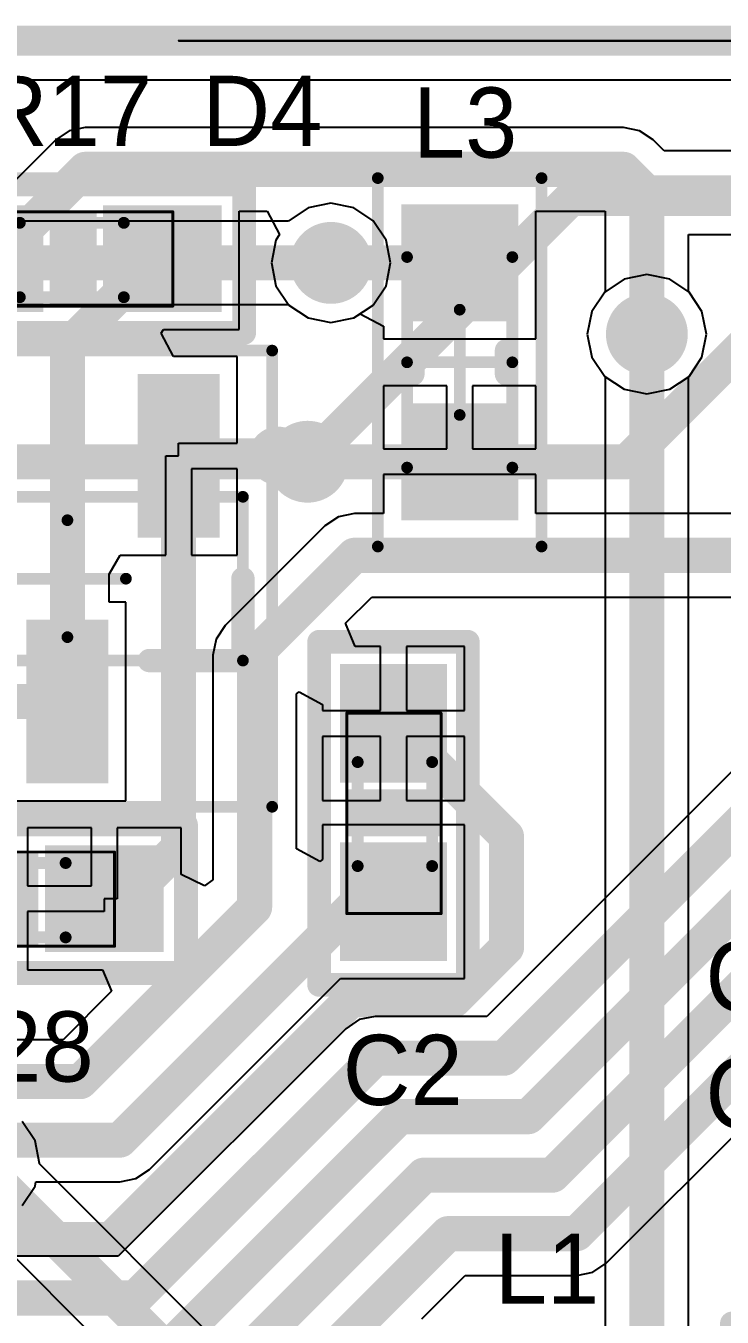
# Model space of a CAD drawing. Header units: millimetres. Extents: x 59 to 152, y 30 to 146.
# Drawn here: x 83.69 to 89.64, y 129.09 to 140.13 of the extents above; entities that cross this region are included whole.
import ezdxf

# ---------------------------------------------------------------- set-up
doc = ezdxf.new("R2010")
doc.units = ezdxf.units.MM
for name, color, linetype in [('BottomLayer', 5, 'Continuous'), ('BottomSolder', 6, 'Continuous'), ('KeepOutLayer', 6, 'Continuous'), ('Mechanical1', 6, 'Continuous'), ('Mechanical13', 56, 'Continuous'), ('Mechanical15', 56, 'Continuous'), ('Mechanical16', 56, 'Continuous'), ('Mechanical6', 56, 'Continuous'), ('MultiLayer', 9, 'Continuous'), ('TopLayer', 1, 'Continuous'), ('TopOverlay', 2, 'Continuous'), ('TopPaste', 8, 'Continuous'), ('TopSolder', 216, 'Continuous'), ('ViaHoleLayer', 16, 'Continuous')]:
    doc.layers.add(name, color=color, linetype=linetype)

# ---------------------------------------------------------------- blocks, each defined once
blk = doc.blocks.new('C0603_171')
at = {"layer": 'Mechanical1', "const_width": 0.0999998}
for points in [[(-0.90000074, 0.4499991), (-0.90000074, -0.45000164)], [(-0.90000074, 0.4499991), (0.8999982, 0.4499991)], [(0.8999982, 0.4499991), (0.8999982, -0.45000164)], [(-0.90000074, -0.45000164), (0.8999982, -0.45000164)]]:
    blk.add_lwpolyline(points, dxfattribs=at)
at = {"layer": 'Mechanical1', "const_width": 0.0499999}
for points in [[(-0.9249994199999999, 0.4499991, 1), (-0.8750020599999999, 0.4499991, 1)], [(-0.9249994199999999, 0.4499991, 1), (-0.8750020599999999, 0.4499991, 1)], [(0.8749995199999999, 0.4499991, 1), (0.9249968799999999, 0.4499991, 1)], [(0.8749995199999999, 0.4499991, 1), (0.9249968799999999, 0.4499991, 1)], [(-0.9249994199999999, -0.45000164, 1), (-0.8750020599999999, -0.45000164, 1)], [(-0.9249994199999999, -0.45000164, 1), (-0.8750020599999999, -0.45000164, 1)], [(0.8749995199999999, -0.45000164, 1), (0.9249968799999999, -0.45000164, 1)], [(0.8749995199999999, -0.45000164, 1), (0.9249968799999999, -0.45000164, 1)]]:
    blk.add_lwpolyline(points, format="xyb", close=True, dxfattribs=at)
at = {"layer": 'Mechanical15', "const_width": 0.0999998}
for points in [[(-1.57500066, 0.6999985999999999), (-1.57500066, -0.7000011399999999)], [(-1.57500066, 0.6999985999999999), (1.57499812, 0.6999985999999999)], [(1.57499812, 0.6999985999999999), (1.57499812, -0.7000011399999999)], [(0, 0.4499991), (0, -0.45000164)], [(-0.45000164, 0), (0.4499991, 0)], [(-1.57500066, -0.7000011399999999), (1.57499812, -0.7000011399999999)]]:
    blk.add_lwpolyline(points, dxfattribs=at)
at = {"layer": 'Mechanical15', "const_width": 0.0499999}
for points in [[(-1.59999934, 0.6999985999999999, 1), (-1.55000198, 0.6999985999999999, 1)], [(-1.59999934, 0.6999985999999999, 1), (-1.55000198, 0.6999985999999999, 1)], [(1.54999944, 0.6999985999999999, 1), (1.5999968, 0.6999985999999999, 1)], [(1.54999944, 0.6999985999999999, 1), (1.5999968, 0.6999985999999999, 1)], [(-0.02499868, 0.4499991, 1), (0.02499868, 0.4499991, 1)], [(-0.47500032, 0, 1), (-0.42500296, 0, 1)], [(0.42500042, 0, 1), (0.47499778, 0, 1)], [(-0.02499868, -0.45000164, 1), (0.02499868, -0.45000164, 1)], [(-1.59999934, -0.7000011399999999, 1), (-1.55000198, -0.7000011399999999, 1)], [(-1.59999934, -0.7000011399999999, 1), (-1.55000198, -0.7000011399999999, 1)], [(1.54999944, -0.7000011399999999, 1), (1.5999968, -0.7000011399999999, 1)], [(1.54999944, -0.7000011399999999, 1), (1.5999968, -0.7000011399999999, 1)]]:
    blk.add_lwpolyline(points, format="xyb", close=True, dxfattribs=at)
at = {"layer": 'TopLayer'}
for points in [[(-0.40000174, -0.4499991), (-0.40000174, 0.4499991), (-1.29999994, -0.4499991), (-1.29999994, 0.4499991)], [(1.2999974, -0.4499991), (1.2999974, 0.4499991), (0.3999992, -0.4499991), (0.3999992, 0.4499991)]]:
    blk.add_solid(points, dxfattribs=at)
at = {"layer": 'TopOverlay', "const_width": 0.1999996}
for points in [[(-0.0999998, 0.3999992), (0.0999998, 0.3999992)], [(-0.0999998, -0.3999992), (0.0999998, -0.3999992)]]:
    blk.add_lwpolyline(points, dxfattribs=at)
at = {"layer": 'TopOverlay', "const_width": 0.0999998}
for points in [[(-0.1499997, 0.3999992, 1), (-0.0499999, 0.3999992, 1)], [(0.0499999, 0.3999992, 1), (0.1499997, 0.3999992, 1)], [(-0.1499997, -0.3999992, 1), (-0.0499999, -0.3999992, 1)], [(0.0499999, -0.3999992, 1), (0.1499997, -0.3999992, 1)]]:
    blk.add_lwpolyline(points, format="xyb", close=True, dxfattribs=at)
at = {"layer": 'TopPaste'}
for points in [[(-0.40000174, -0.4499991), (-0.40000174, 0.4499991), (-1.29999994, -0.4499991), (-1.29999994, 0.4499991)], [(1.2999974, -0.4499991), (1.2999974, 0.4499991), (0.3999992, -0.4499991), (0.3999992, 0.4499991)]]:
    blk.add_solid(points, dxfattribs=at)
at = {"layer": 'TopSolder'}
for points in [[(-0.35000184, -0.499999), (-0.35000184, 0.499999), (-1.34999984, -0.499999), (-1.34999984, 0.499999)], [(1.3499973, -0.499999), (1.3499973, 0.499999), (0.3499993, -0.499999), (0.3499993, 0.499999)]]:
    blk.add_solid(points, dxfattribs=at)
blk = doc.blocks.new('C0603_174')
at = {"layer": 'Mechanical16'}
for points, const_width in [([(0.8635999999999999, 0.4064), (-0.85000084, 0.4064)], 0.0254), ([(-0.85000084, -0.3999992), (-0.85000084, 0.4064)], 0.0254), ([(0.4572, 0.3302), (-0.43200066, 0.3302)], 0.1016), ([(0.8635999999999999, -0.3999992), (0.8635999999999999, 0.4064)], 0.0254), ([(0.4572, -0.30599888), (-0.43200066, -0.30599888)], 0.1016), ([(0.8635999999999999, -0.3999992), (-0.85000084, -0.3999992)], 0.0254)]:
    blk.add_lwpolyline(points, dxfattribs=dict(at, const_width=const_width))
for points, const_width in [([(-0.85635084, 0.4064, 1), (-0.8436508399999999, 0.4064, 1)], 0.0127), ([(-0.85635084, 0.4064, 1), (-0.8436508399999999, 0.4064, 1)], 0.0127), ([(-0.45740066, 0.3302, 1), (-0.40660066, 0.3302, 1)], 0.0508), ([(0.4318, 0.3302, 1), (0.4826, 0.3302, 1)], 0.0508), ([(0.85725, 0.4064, 1), (0.86995, 0.4064, 1)], 0.0127), ([(0.85725, 0.4064, 1), (0.86995, 0.4064, 1)], 0.0127), ([(-0.45740066, -0.30599888, 1), (-0.40660066, -0.30599888, 1)], 0.0508), ([(0.4318, -0.30599888, 1), (0.4826, -0.30599888, 1)], 0.0508), ([(-0.85635084, -0.3999992, 1), (-0.8436508399999999, -0.3999992, 1)], 0.0127), ([(-0.85635084, -0.3999992, 1), (-0.8436508399999999, -0.3999992, 1)], 0.0127), ([(0.85725, -0.3999992, 1), (0.86995, -0.3999992, 1)], 0.0127), ([(0.85725, -0.3999992, 1), (0.86995, -0.3999992, 1)], 0.0127)]:
    blk.add_lwpolyline(points, format="xyb", close=True, dxfattribs=dict(at, const_width=const_width))
for points in [[(-0.83823048, -0.39977568), (-0.43183048, -0.39977568), (-0.83823048, 0.40662352), (-0.43183048, 0.40662352)], [(0.43176952, -0.39977568), (0.83816952, -0.39977568), (0.43176952, 0.40662352), (0.83816952, 0.40662352)]]:
    blk.add_solid(points, dxfattribs=at)
at = {"layer": 'Mechanical6'}
blk.add_solid([(-0.19991324, -0.40010842), (0.20318476, -0.40010842), (-0.19991324, 0.40639238), (0.20318476, 0.40639238)], dxfattribs=at)
at = {"layer": 'TopLayer'}
for points in [[(-1.2192, -0.4064), (-0.3048, -0.4064), (-1.2192, 0.4064), (-0.3048, 0.4064)], [(0.3048, -0.4064), (1.2192, -0.4064), (0.3048, 0.4064), (1.2192, 0.4064)]]:
    blk.add_solid(points, dxfattribs=at)
at = {"layer": 'TopOverlay', "const_width": 0.2032}
for points in [[(1.4732, 0.635), (-1.4605, 0.635)], [(-1.4605, -0.635), (-1.4605, 0.635)], [(1.4732, -0.635), (1.4732, 0.635)], [(1.4732, -0.635), (-1.4605, -0.635)]]:
    blk.add_lwpolyline(points, dxfattribs=at)
at = {"layer": 'TopOverlay', "const_width": 0.1016}
for points in [[(-1.5113, 0.635, 1), (-1.4097, 0.635, 1)], [(-1.5113, 0.635, 1), (-1.4097, 0.635, 1)], [(1.4224, 0.635, 1), (1.524, 0.635, 1)], [(1.4224, 0.635, 1), (1.524, 0.635, 1)], [(-1.5113, -0.635, 1), (-1.4097, -0.635, 1)], [(-1.5113, -0.635, 1), (-1.4097, -0.635, 1)], [(1.4224, -0.635, 1), (1.524, -0.635, 1)], [(1.4224, -0.635, 1), (1.524, -0.635, 1)]]:
    blk.add_lwpolyline(points, format="xyb", close=True, dxfattribs=at)
at = {"layer": 'TopPaste'}
for points in [[(-1.2192, -0.4064), (-0.3048, -0.4064), (-1.2192, 0.4064), (-0.3048, 0.4064)], [(0.3048, -0.4064), (1.2192, -0.4064), (0.3048, 0.4064), (1.2192, 0.4064)]]:
    blk.add_solid(points, dxfattribs=at)
at = {"layer": 'TopSolder'}
for points in [[(-1.2691999, -0.4563999), (-0.2548001, -0.4563999), (-1.2691999, 0.4563999), (-0.2548001, 0.4563999)], [(0.2548001, -0.4563999), (1.2691999, -0.4563999), (0.2548001, 0.4563999), (1.2691999, 0.4563999)]]:
    blk.add_solid(points, dxfattribs=at)
blk = doc.blocks.new('C0603_200')
at = {"layer": 'Mechanical16'}
for points, const_width in [([(0.8635999999999999, 0.4064), (-0.85000084, 0.4064)], 0.0254), ([(-0.85000084, 0.4064), (-0.85000084, -0.3999992)], 0.0254), ([(0.4572, 0.3302), (-0.43200066, 0.3302)], 0.1016), ([(0.8635999999999999, 0.4064), (0.8635999999999999, -0.3999992)], 0.0254), ([(0.4572, -0.30599888), (-0.43200066, -0.30599888)], 0.1016), ([(0.8635999999999999, -0.3999992), (-0.85000084, -0.3999992)], 0.0254)]:
    blk.add_lwpolyline(points, dxfattribs=dict(at, const_width=const_width))
for points, const_width in [([(-0.85635084, 0.4064, 1), (-0.8436508399999999, 0.4064, 1)], 0.0127), ([(-0.85635084, 0.4064, 1), (-0.8436508399999999, 0.4064, 1)], 0.0127), ([(-0.45740066, 0.3302, 1), (-0.40660066, 0.3302, 1)], 0.0508), ([(0.4318, 0.3302, 1), (0.4826, 0.3302, 1)], 0.0508), ([(0.85725, 0.4064, 1), (0.86995, 0.4064, 1)], 0.0127), ([(0.85725, 0.4064, 1), (0.86995, 0.4064, 1)], 0.0127), ([(-0.45740066, -0.30599888, 1), (-0.40660066, -0.30599888, 1)], 0.0508), ([(0.4318, -0.30599888, 1), (0.4826, -0.30599888, 1)], 0.0508), ([(-0.85635084, -0.3999992, 1), (-0.8436508399999999, -0.3999992, 1)], 0.0127), ([(-0.85635084, -0.3999992, 1), (-0.8436508399999999, -0.3999992, 1)], 0.0127), ([(0.85725, -0.3999992, 1), (0.86995, -0.3999992, 1)], 0.0127), ([(0.85725, -0.3999992, 1), (0.86995, -0.3999992, 1)], 0.0127)]:
    blk.add_lwpolyline(points, format="xyb", close=True, dxfattribs=dict(at, const_width=const_width))
for points in [[(-0.8382025399999999, -0.39999666), (-0.43180254, -0.39999666), (-0.8382025399999999, 0.40640254), (-0.43180254, 0.40640254)], [(0.43179746, -0.39999666), (0.83819746, -0.39999666), (0.43179746, 0.40640254), (0.83819746, 0.40640254)]]:
    blk.add_solid(points, dxfattribs=at)
at = {"layer": 'Mechanical6'}
blk.add_solid([(-0.19989292, -0.40010842), (0.20320508, -0.40010842), (-0.19989292, 0.40639238), (0.20320508, 0.40639238)], dxfattribs=at)
at = {"layer": 'TopLayer'}
for points in [[(-1.2192, -0.4064), (-0.3048, -0.4064), (-1.2192, 0.4064), (-0.3048, 0.4064)], [(0.3048, -0.4064), (1.2192, -0.4064), (0.3048, 0.4064), (1.2192, 0.4064)]]:
    blk.add_solid(points, dxfattribs=at)
at = {"layer": 'TopOverlay', "const_width": 0.2032}
for points in [[(1.4732, 0.635), (-1.4605, 0.635)], [(-1.4605, 0.635), (-1.4605, -0.635)], [(1.4732, 0.635), (1.4732, -0.635)], [(1.4732, -0.635), (-1.4605, -0.635)]]:
    blk.add_lwpolyline(points, dxfattribs=at)
at = {"layer": 'TopOverlay', "const_width": 0.1016}
for points in [[(-1.5113, 0.635, 1), (-1.4097, 0.635, 1)], [(-1.5113, 0.635, 1), (-1.4097, 0.635, 1)], [(1.4224, 0.635, 1), (1.524, 0.635, 1)], [(1.4224, 0.635, 1), (1.524, 0.635, 1)], [(-1.5113, -0.635, 1), (-1.4097, -0.635, 1)], [(-1.5113, -0.635, 1), (-1.4097, -0.635, 1)], [(1.4224, -0.635, 1), (1.524, -0.635, 1)], [(1.4224, -0.635, 1), (1.524, -0.635, 1)]]:
    blk.add_lwpolyline(points, format="xyb", close=True, dxfattribs=at)
at = {"layer": 'TopPaste'}
for points in [[(-1.2192, -0.4064), (-0.3048, -0.4064), (-1.2192, 0.4064), (-0.3048, 0.4064)], [(0.3048, -0.4064), (1.2192, -0.4064), (0.3048, 0.4064), (1.2192, 0.4064)]]:
    blk.add_solid(points, dxfattribs=at)
at = {"layer": 'TopSolder'}
for points in [[(-1.2691999, -0.4563999), (-0.2548001, -0.4563999), (-1.2691999, 0.4563999), (-0.2548001, 0.4563999)], [(0.2548001, -0.4563999), (1.2691999, -0.4563999), (0.2548001, 0.4563999), (1.2691999, 0.4563999)]]:
    blk.add_solid(points, dxfattribs=at)
blk = doc.blocks.new('SOT23_N_218')
at = {"layer": 'Mechanical13', "const_width": 0.0999998}
for points in [[(-0.7000011399999999, -1.49999954), (-0.7000011399999999, 1.49999954)], [(0.6999985999999999, 1.49999954), (-0.7000011399999999, 1.49999954)], [(0.6999985999999999, -1.49999954), (0.6999985999999999, 1.49999954)], [(0.6999985999999999, -1.49999954), (-0.7000011399999999, -1.49999954)]]:
    blk.add_lwpolyline(points, dxfattribs=at)
at = {"layer": 'Mechanical13', "const_width": 0.0499999}
for points in [[(-0.72499982, 1.49999954, 1), (-0.67500246, 1.49999954, 1)], [(-0.72499982, 1.49999954, 1), (-0.67500246, 1.49999954, 1)], [(0.67499992, 1.49999954, 1), (0.72499728, 1.49999954, 1)], [(0.67499992, 1.49999954, 1), (0.72499728, 1.49999954, 1)], [(-0.72499982, -1.49999954, 1), (-0.67500246, -1.49999954, 1)], [(-0.72499982, -1.49999954, 1), (-0.67500246, -1.49999954, 1)], [(0.67499992, -1.49999954, 1), (0.72499728, -1.49999954, 1)], [(0.67499992, -1.49999954, 1), (0.72499728, -1.49999954, 1)]]:
    blk.add_lwpolyline(points, format="xyb", close=True, dxfattribs=at)
at = {"layer": 'Mechanical15', "const_width": 0.0999998}
for points in [[(-1.95000118, -1.74999904), (-1.95000118, 1.75000158)], [(1.94999864, 1.75000158), (-1.95000118, 1.75000158)], [(1.94999864, -1.74999904), (1.94999864, 1.75000158)], [(0, -0.499999), (0, 0.50000154)], [(0.499999, 0), (-0.50000154, 0)], [(1.94999864, -1.74999904), (-1.95000118, -1.74999904)]]:
    blk.add_lwpolyline(points, dxfattribs=at)
at = {"layer": 'Mechanical15', "const_width": 0.0499999}
for points in [[(-1.97499986, 1.75000158, 1), (-1.9250025, 1.75000158, 1)], [(-1.97499986, 1.75000158, 1), (-1.9250025, 1.75000158, 1)], [(1.92499996, 1.75000158, 1), (1.97499732, 1.75000158, 1)], [(1.92499996, 1.75000158, 1), (1.97499732, 1.75000158, 1)], [(-0.02499868, 0.50000154, 1), (0.02499868, 0.50000154, 1)], [(-0.52500022, 0, 1), (-0.47500286, 0, 1)], [(0.47500032, 0, 1), (0.52499768, 0, 1)], [(-0.02499868, -0.499999, 1), (0.02499868, -0.499999, 1)], [(-1.97499986, -1.74999904, 1), (-1.9250025, -1.74999904, 1)], [(-1.97499986, -1.74999904, 1), (-1.9250025, -1.74999904, 1)], [(1.92499996, -1.74999904, 1), (1.97499732, -1.74999904, 1)], [(1.92499996, -1.74999904, 1), (1.97499732, -1.74999904, 1)]]:
    blk.add_lwpolyline(points, format="xyb", close=True, dxfattribs=at)
at = {"layer": 'TopLayer'}
for points in [[(-0.40000174, 0.6500012399999999), (-0.40000174, 1.25000004), (-1.69999914, 0.6500012399999999), (-1.69999914, 1.25000004)], [(1.69999914, -0.2999994), (1.69999914, 0.2999994), (0.40000174, -0.2999994), (0.40000174, 0.2999994)], [(-0.40000174, -1.2499975), (-0.40000174, -0.6499986999999999), (-1.69999914, -1.2499975), (-1.69999914, -0.6499986999999999)]]:
    blk.add_solid(points, dxfattribs=at)
at = {"layer": 'TopOverlay'}
for points, const_width in [([(-0.9249994199999999, 1.80000148, 1), (-1.17500146, 1.80000148, 1)], 0.2499995), ([(-1.2375007, 1.80000148, 1), (-1.11250222, 1.80000148, 1)], 0.12499848), ([(-0.98749866, 1.80000148, 1), (-0.86250018, 1.80000148, 1)], 0.12499848), ([(-0.0499999, 1.49999954, 1), (0.0499999, 1.49999954, 1)], 0.0999998), ([(0.6499986999999999, 1.49999954, 1), (0.7499985, 1.49999954, 1)], 0.0999998), ([(0.6499986999999999, 1.49999954, 1), (0.7499985, 1.49999954, 1)], 0.0999998), ([(0.6499986999999999, 0.7000011399999999, 1), (0.7499985, 0.7000011399999999, 1)], 0.0999998), ([(0.6499986999999999, -0.6999985999999999, 1), (0.7499985, -0.6999985999999999, 1)], 0.0999998), ([(-0.0499999, -1.49999954, 1), (0.0499999, -1.49999954, 1)], 0.0999998), ([(0.6499986999999999, -1.49999954, 1), (0.7499985, -1.49999954, 1)], 0.0999998), ([(0.6499986999999999, -1.49999954, 1), (0.7499985, -1.49999954, 1)], 0.0999998)]:
    blk.add_lwpolyline(points, format="xyb", close=True, dxfattribs=dict(at, const_width=const_width))
at = {"layer": 'TopOverlay', "const_width": 0.1999996}
for points in [[(0.6999985999999999, 1.49999954), (0, 1.49999954)], [(0.6999985999999999, 0.7000011399999999), (0.6999985999999999, 1.49999954)], [(0.6999985999999999, -1.49999954), (0.6999985999999999, -0.6999985999999999)], [(0.6999985999999999, -1.49999954), (0, -1.49999954)]]:
    blk.add_lwpolyline(points, dxfattribs=at)
at = {"layer": 'TopPaste'}
for points in [[(-0.40000174, 0.6500012399999999), (-0.40000174, 1.25000004), (-1.69999914, 0.6500012399999999), (-1.69999914, 1.25000004)], [(1.69999914, -0.2999994), (1.69999914, 0.2999994), (0.40000174, -0.2999994), (0.40000174, 0.2999994)], [(-0.40000174, -1.2499975), (-0.40000174, -0.6499986999999999), (-1.69999914, -1.2499975), (-1.69999914, -0.6499986999999999)]]:
    blk.add_solid(points, dxfattribs=at)
at = {"layer": 'TopSolder'}
for points in [[(-0.35000184, 0.6000013399999999), (-0.35000184, 1.29999994), (-1.74999904, 0.6000013399999999), (-1.74999904, 1.29999994)], [(1.74999904, -0.3499993), (1.74999904, 0.3499993), (0.35000184, -0.3499993), (0.35000184, 0.3499993)], [(-0.35000184, -1.2999974), (-0.35000184, -0.5999987999999999), (-1.74999904, -1.2999974), (-1.74999904, -0.5999987999999999)]]:
    blk.add_solid(points, dxfattribs=at)
blk = doc.blocks.new('R0603_253')
at = {"layer": 'Mechanical16'}
for points, const_width in [([(-0.85000084, -0.3999992), (-0.85000084, 0.4064)], 0.0254), ([(0.8635999999999999, 0.4064), (-0.85000084, 0.4064)], 0.0254), ([(0.4572, 0.3302), (-0.43200066, 0.3302)], 0.1016), ([(0.8635999999999999, -0.3999992), (0.8635999999999999, 0.4064)], 0.0254), ([(0.4572, -0.30599888), (-0.43200066, -0.30599888)], 0.1016), ([(0.8635999999999999, -0.3999992), (-0.85000084, -0.3999992)], 0.0254)]:
    blk.add_lwpolyline(points, dxfattribs=dict(at, const_width=const_width))
for points, const_width in [([(-0.85635084, 0.4064, 1), (-0.8436508399999999, 0.4064, 1)], 0.0127), ([(-0.85635084, 0.4064, 1), (-0.8436508399999999, 0.4064, 1)], 0.0127), ([(-0.45740066, 0.3302, 1), (-0.40660066, 0.3302, 1)], 0.0508), ([(0.4318, 0.3302, 1), (0.4826, 0.3302, 1)], 0.0508), ([(0.85725, 0.4064, 1), (0.86995, 0.4064, 1)], 0.0127), ([(0.85725, 0.4064, 1), (0.86995, 0.4064, 1)], 0.0127), ([(-0.45740066, -0.30599888, 1), (-0.40660066, -0.30599888, 1)], 0.0508), ([(0.4318, -0.30599888, 1), (0.4826, -0.30599888, 1)], 0.0508), ([(-0.85635084, -0.3999992, 1), (-0.8436508399999999, -0.3999992, 1)], 0.0127), ([(-0.85635084, -0.3999992, 1), (-0.8436508399999999, -0.3999992, 1)], 0.0127), ([(0.85725, -0.3999992, 1), (0.86995, -0.3999992, 1)], 0.0127), ([(0.85725, -0.3999992, 1), (0.86995, -0.3999992, 1)], 0.0127)]:
    blk.add_lwpolyline(points, format="xyb", close=True, dxfattribs=dict(at, const_width=const_width))
for points in [[(-0.8382, -0.40012112), (-0.4318, -0.40012112), (-0.8382, 0.40627808), (-0.4318, 0.40627808)], [(0.4318, -0.40012112), (0.8382, -0.40012112), (0.4318, 0.40627808), (0.8382, 0.40627808)]]:
    blk.add_solid(points, dxfattribs=at)
at = {"layer": 'Mechanical6'}
blk.add_solid([(-0.1999107, -0.40010588), (0.2031873, -0.40010588), (-0.1999107, 0.40639492), (0.2031873, 0.40639492)], dxfattribs=at)
at = {"layer": 'TopLayer'}
for points in [[(-1.2192, -0.4064), (-0.3048, -0.4064), (-1.2192, 0.4064), (-0.3048, 0.4064)], [(0.3048, -0.4064), (1.2192, -0.4064), (0.3048, 0.4064), (1.2192, 0.4064)]]:
    blk.add_solid(points, dxfattribs=at)
at = {"layer": 'TopOverlay', "const_width": 0.2032}
for points in [[(-1.4605, -0.635), (-1.4605, 0.635)], [(1.4732, 0.635), (-1.4605, 0.635)], [(1.4732, -0.635), (1.4732, 0.635)], [(1.4732, -0.635), (-1.4605, -0.635)]]:
    blk.add_lwpolyline(points, dxfattribs=at)
at = {"layer": 'TopOverlay', "const_width": 0.1016}
for points in [[(-1.5113, 0.635, 1), (-1.4097, 0.635, 1)], [(-1.5113, 0.635, 1), (-1.4097, 0.635, 1)], [(1.4224, 0.635, 1), (1.524, 0.635, 1)], [(1.4224, 0.635, 1), (1.524, 0.635, 1)], [(-1.5113, -0.635, 1), (-1.4097, -0.635, 1)], [(-1.5113, -0.635, 1), (-1.4097, -0.635, 1)], [(1.4224, -0.635, 1), (1.524, -0.635, 1)], [(1.4224, -0.635, 1), (1.524, -0.635, 1)]]:
    blk.add_lwpolyline(points, format="xyb", close=True, dxfattribs=at)
at = {"layer": 'TopPaste'}
for points in [[(-1.2192, -0.4064), (-0.3048, -0.4064), (-1.2192, 0.4064), (-0.3048, 0.4064)], [(0.3048, -0.4064), (1.2192, -0.4064), (0.3048, 0.4064), (1.2192, 0.4064)]]:
    blk.add_solid(points, dxfattribs=at)
at = {"layer": 'TopSolder'}
for points in [[(-1.2691999, -0.4563999), (-0.2548001, -0.4563999), (-1.2691999, 0.4563999), (-0.2548001, 0.4563999)], [(0.2548001, -0.4563999), (1.2691999, -0.4563999), (0.2548001, 0.4563999), (1.2691999, 0.4563999)]]:
    blk.add_solid(points, dxfattribs=at)
blk = doc.blocks.new('R0603_269')
at = {"layer": 'Mechanical16'}
for points, const_width in [([(-0.85000084, 0.4064), (-0.85000084, -0.3999992)], 0.0254), ([(0.8635999999999999, 0.4064), (-0.85000084, 0.4064)], 0.0254), ([(0.4572, 0.3302), (-0.43200066, 0.3302)], 0.1016), ([(0.8635999999999999, 0.4064), (0.8635999999999999, -0.3999992)], 0.0254), ([(0.4572, -0.30599888), (-0.43200066, -0.30599888)], 0.1016), ([(0.8635999999999999, -0.3999992), (-0.85000084, -0.3999992)], 0.0254)]:
    blk.add_lwpolyline(points, dxfattribs=dict(at, const_width=const_width))
for points, const_width in [([(-0.85635084, 0.4064, 1), (-0.8436508399999999, 0.4064, 1)], 0.0127), ([(-0.85635084, 0.4064, 1), (-0.8436508399999999, 0.4064, 1)], 0.0127), ([(-0.45740066, 0.3302, 1), (-0.40660066, 0.3302, 1)], 0.0508), ([(0.4318, 0.3302, 1), (0.4826, 0.3302, 1)], 0.0508), ([(0.85725, 0.4064, 1), (0.86995, 0.4064, 1)], 0.0127), ([(0.85725, 0.4064, 1), (0.86995, 0.4064, 1)], 0.0127), ([(-0.45740066, -0.30599888, 1), (-0.40660066, -0.30599888, 1)], 0.0508), ([(0.4318, -0.30599888, 1), (0.4826, -0.30599888, 1)], 0.0508), ([(-0.85635084, -0.3999992, 1), (-0.8436508399999999, -0.3999992, 1)], 0.0127), ([(-0.85635084, -0.3999992, 1), (-0.8436508399999999, -0.3999992, 1)], 0.0127), ([(0.85725, -0.3999992, 1), (0.86995, -0.3999992, 1)], 0.0127), ([(0.85725, -0.3999992, 1), (0.86995, -0.3999992, 1)], 0.0127)]:
    blk.add_lwpolyline(points, format="xyb", close=True, dxfattribs=dict(at, const_width=const_width))
for points in [[(-0.8382025399999999, -0.39999666), (-0.43180254, -0.39999666), (-0.8382025399999999, 0.40640254), (-0.43180254, 0.40640254)], [(0.43179746, -0.39999666), (0.83819746, -0.39999666), (0.43179746, 0.40640254), (0.83819746, 0.40640254)]]:
    blk.add_solid(points, dxfattribs=at)
at = {"layer": 'Mechanical6'}
blk.add_solid([(-0.19989292, -0.40010842), (0.20320508, -0.40010842), (-0.19989292, 0.40639238), (0.20320508, 0.40639238)], dxfattribs=at)
at = {"layer": 'TopLayer'}
for points in [[(-1.2192, -0.4064), (-0.3048, -0.4064), (-1.2192, 0.4064), (-0.3048, 0.4064)], [(0.3048, -0.4064), (1.2192, -0.4064), (0.3048, 0.4064), (1.2192, 0.4064)]]:
    blk.add_solid(points, dxfattribs=at)
at = {"layer": 'TopOverlay', "const_width": 0.2032}
for points in [[(-1.4605, 0.635), (-1.4605, -0.635)], [(1.4732, 0.635), (-1.4605, 0.635)], [(1.4732, 0.635), (1.4732, -0.635)], [(1.4732, -0.635), (-1.4605, -0.635)]]:
    blk.add_lwpolyline(points, dxfattribs=at)
at = {"layer": 'TopOverlay', "const_width": 0.1016}
for points in [[(-1.5113, 0.635, 1), (-1.4097, 0.635, 1)], [(-1.5113, 0.635, 1), (-1.4097, 0.635, 1)], [(1.4224, 0.635, 1), (1.524, 0.635, 1)], [(1.4224, 0.635, 1), (1.524, 0.635, 1)], [(-1.5113, -0.635, 1), (-1.4097, -0.635, 1)], [(-1.5113, -0.635, 1), (-1.4097, -0.635, 1)], [(1.4224, -0.635, 1), (1.524, -0.635, 1)], [(1.4224, -0.635, 1), (1.524, -0.635, 1)]]:
    blk.add_lwpolyline(points, format="xyb", close=True, dxfattribs=at)
at = {"layer": 'TopPaste'}
for points in [[(-1.2192, -0.4064), (-0.3048, -0.4064), (-1.2192, 0.4064), (-0.3048, 0.4064)], [(0.3048, -0.4064), (1.2192, -0.4064), (0.3048, 0.4064), (1.2192, 0.4064)]]:
    blk.add_solid(points, dxfattribs=at)
at = {"layer": 'TopSolder'}
for points in [[(-1.2691999, -0.4563999), (-0.2548001, -0.4563999), (-1.2691999, 0.4563999), (-0.2548001, 0.4563999)], [(0.2548001, -0.4563999), (1.2691999, -0.4563999), (0.2548001, 0.4563999), (1.2691999, 0.4563999)]]:
    blk.add_solid(points, dxfattribs=at)

msp = doc.modelspace()

# ---------------------------------------------------------------- linework, layer by layer
at = {"layer": 'BottomLayer'}
for p, q in [((70.90000044, 139.66661932), (128.03337868, 139.66661932)), ((86.10491033999999, 138.57099032), (85.93952078, 138.46048)), ((86.30000011999999, 138.60979644), (86.10491033999999, 138.57099032)), ((86.4950899, 138.57099032), (86.30000011999999, 138.60979644)), ((86.66047945999999, 138.46048), (86.4950899, 138.57099032)), ((85.93710016, 138.45685796), (72.70000191999999, 138.45685796)), ((85.93952078, 138.46048), (85.93710016, 138.45685796)), ((86.77098978, 138.29509044), (86.66047945999999, 138.46048)), ((86.8097959, 138.10000066), (86.77098978, 138.29509044)), ((86.77098978, 137.90491088), (86.8097959, 138.10000066)), ((86.66047945999999, 137.73952132), (86.77098978, 137.90491088)), ((88.80491002, 137.96119474), (88.63952046, 137.85068442)), ((88.9999998, 138.00000086), (88.80491002, 137.96119474)), ((89.19508958, 137.96119474), (88.9999998, 138.00000086)), ((89.36047914, 137.85068442), (89.19508958, 137.96119474)), ((88.63952046, 137.85068442), (88.52901014, 137.68529486)), ((89.47098946, 137.68529486), (89.36047914, 137.85068442)), ((72.84781722, 137.74314336), (85.93710016, 137.74314336)), ((85.93710016, 137.74314336), (85.93952078, 137.73952132)), ((85.93952078, 137.73952132), (86.10491033999999, 137.629011)), ((86.4950899, 137.629011), (86.66047945999999, 137.73952132)), ((88.52901014, 137.68529486), (88.49020402, 137.49020508)), ((89.50979557999999, 137.49020508), (89.47098946, 137.68529486)), ((86.10491033999999, 137.629011), (86.30000011999999, 137.59020488)), ((86.30000011999999, 137.59020488), (86.4950899, 137.629011)), ((88.49020402, 137.49020508), (88.52901014, 137.2951153)), ((89.47098946, 137.2951153), (89.50979557999999, 137.49020508)), ((88.52901014, 137.2951153), (88.63952046, 137.12972574)), ((89.36047914, 137.12972574), (89.47098946, 137.2951153)), ((88.63952046, 137.12972574), (88.6431425, 137.12730512)), ((88.6431425, 137.12730512), (88.6431425, 127.27859482)), ((89.3568571, 137.12730512), (89.36047914, 137.12972574)), ((89.3568571, 127), (89.3568571, 137.12730512)), ((83.77082306, 130.59482898), (83.66031274, 130.76021854)), ((83.80962918, 130.3997392), (83.77082306, 130.59482898)), ((83.8088494, 130.39582506), (83.80962918, 130.3997392)), ((86.25233702, 127.95233744), (83.8088494, 130.39582506)), ((83.30446382, 129.89086544), (85.5242384, 127.67109086))]:
    msp.add_line(p, q, dxfattribs=at)
at = {"layer": 'BottomLayer', "const_width": 0.2999994}
for points in [[(86.10000052, 136.39999898), (88.3500011, 138.64999956)], [(88.3500011, 138.64999956), (94.15000219999999, 138.64999956)], [(72.70000191999999, 138.10000066), (86.30000011999999, 138.10000066)], [(88.9999998, 127), (88.9999998, 137.49020508)], [(83.3999983, 136.39999898), (86.10000052, 136.39999898)], [(83.30026266, 130.3997392), (86.00000071999999, 127.70000114)]]:
    msp.add_lwpolyline(points, dxfattribs=at)
at = {"layer": 'BottomLayer'}
for points, const_width in [([(88.27500252, 138.64999956, 1), (88.42499968, 138.64999956, 1)], 0.1499997), ([(88.27500252, 138.64999956, 1), (88.42499968, 138.64999956, 1)], 0.1499997), ([(86.15000042, 138.10000066, 1), (86.44999982, 138.10000066, 1)], 0.2999994), ([(86.22500154, 138.10000066, 1), (86.37499869999999, 138.10000066, 1)], 0.1499997), ([(88.85000009999999, 137.49020508, 1), (89.14999949999999, 137.49020508, 1)], 0.2999994), ([(88.92500122, 137.49020508, 1), (89.07499838, 137.49020508, 1)], 0.1499997), ([(85.95000082, 136.39999898, 1), (86.25000021999999, 136.39999898, 1)], 0.2999994), ([(86.02500194, 136.39999898, 1), (86.1749991, 136.39999898, 1)], 0.1499997), ([(86.02500194, 136.39999898, 1), (86.1749991, 136.39999898, 1)], 0.1499997)]:
    msp.add_lwpolyline(points, format="xyb", close=True, dxfattribs=dict(at, const_width=const_width))
at = {"layer": 'BottomSolder', "const_width": 0.3499993}
for points in [[(86.12500174, 138.10000066, 1), (86.4749985, 138.10000066, 1)], [(88.82500141999999, 137.49020508, 1), (89.17499817999999, 137.49020508, 1)], [(85.92500213999999, 136.39999898, 1), (86.2749989, 136.39999898, 1)]]:
    msp.add_lwpolyline(points, format="xyb", close=True, dxfattribs=at)
at = {"layer": 'KeepOutLayer', "const_width": 0.254}
msp.add_lwpolyline([(59.9999816, 140.0000248), (140.0000248, 140.0000248)], dxfattribs=at)
at = {"layer": 'Mechanical1', "const_width": 0.01999996}
msp.add_lwpolyline([(84.9999824, 140.0000248), (140.0000248, 140.0000248)], dxfattribs=at)
at = {"layer": 'Mechanical1', "const_width": 0.009999979999999999}
msp.add_lwpolyline([(84.99498367999999, 140.0000248, 1), (85.00498112, 140.0000248, 1)], format="xyb", close=True, dxfattribs=at)
at = {"layer": 'MultiLayer', "const_width": 0.2999994}
for points in [[(86.15000042, 138.10000066, 1), (86.44999982, 138.10000066, 1)], [(88.85000009999999, 137.49020508, 1), (89.14999949999999, 137.49020508, 1)], [(85.95000082, 136.39999898, 1), (86.25000021999999, 136.39999898, 1)]]:
    msp.add_lwpolyline(points, format="xyb", close=True, dxfattribs=at)
at = {"layer": 'TopLayer'}
for p, q in [((70.90000044, 139.66661932), (128.03337868, 139.66661932)), ((84.19999924, 139.25685636), (84.06343614, 139.22969106)), ((88.8000002, 139.25685636), (84.19999924, 139.25685636)), ((88.93656329999999, 139.22969106), (88.8000002, 139.25685636)), ((83.94766294, 139.15233536), (83.53858324, 138.74325566)), ((84.06343614, 139.22969106), (83.94766294, 139.15233536)), ((89.0523365, 139.15233536), (88.93656329999999, 139.22969106)), ((89.14781509999999, 139.05685676), (89.0523365, 139.15233536)), ((106.72074668, 139.05685676), (89.14781509999999, 139.05685676)), ((85.5164533, 137.53045646), (85.5164533, 138.54314176)), ((85.5164533, 138.54314176), (85.75421508, 138.54314176)), ((85.75421508, 138.54314176), (85.86111606, 138.34314216)), ((88.04999916, 137.44999942), (88.04999916, 138.54314176)), ((88.04999916, 138.54314176), (88.6431425, 138.54314176)), ((88.6431425, 138.54314176), (88.6431425, 137.85310504)), ((85.82901045999999, 138.29509044), (85.79020433999999, 138.10000066)), ((85.86111606, 138.34314216), (85.82901045999999, 138.29509044)), ((89.3568571, 137.85310504), (89.3568571, 138.34314216)), ((89.3568571, 138.34314216), (106.57293138, 138.34314216)), ((85.79020433999999, 138.10000066), (85.82901045999999, 137.90491088)), ((85.82901045999999, 137.90491088), (85.93952078, 137.73952132)), ((88.63952046, 137.85068442), (88.52901014, 137.68529486)), ((88.6431425, 137.85310504), (88.63952046, 137.85068442)), ((89.36047914, 137.85068442), (89.3568571, 137.85310504)), ((89.47098946, 137.68529486), (89.36047914, 137.85068442)), ((85.93952078, 137.73952132), (86.10491033999999, 137.629011)), ((88.52901014, 137.68529486), (88.49020402, 137.49020508)), ((89.50979557999999, 137.49020508), (89.47098946, 137.68529486)), ((86.10491033999999, 137.629011), (86.30000011999999, 137.59020488)), ((86.30000011999999, 137.59020488), (86.4950899, 137.629011)), ((86.4950899, 137.629011), (86.55000215999999, 137.6657013)), ((86.55000215999999, 137.6657013), (86.75000175999999, 137.55880032)), ((84.84744015999999, 137.49999932), (84.86779064, 137.53045646)), ((84.95434368, 137.29999972), (84.84744015999999, 137.49999932)), ((84.86779064, 137.53045646), (85.5164533, 137.53045646)), ((86.75000175999999, 137.55880032), (86.75000175999999, 137.44999942)), ((88.49020402, 137.49020508), (88.52901014, 137.2951153)), ((89.47098946, 137.2951153), (89.50979557999999, 137.49020508)), ((86.75000175999999, 137.44999942), (88.04999916, 137.44999942)), ((85.49725597999999, 137.29999972), (84.95434368, 137.29999972)), ((85.49725597999999, 136.5600012), (85.49725597999999, 137.29999972)), ((88.52901014, 137.2951153), (88.63952046, 137.12972574)), ((89.36047914, 137.12972574), (89.47098946, 137.2951153)), ((87.2899956, 137.04999768), (86.75000175999999, 137.04999768)), ((86.75000175999999, 137.04999768), (86.75000175999999, 136.51000384)), ((87.2899956, 136.51000384), (87.2899956, 137.04999768)), ((88.04999916, 137.04999768), (87.50999515999999, 137.04999768)), ((87.50999515999999, 137.04999768), (87.50999515999999, 136.51000384)), ((88.04999916, 136.51000384), (88.04999916, 137.04999768)), ((88.63952046, 137.12972574), (88.80491002, 137.01921542)), ((89.19508958, 137.01921542), (89.36047914, 137.12972574)), ((88.80491002, 137.01921542), (88.9999998, 136.9804093)), ((88.9999998, 136.9804093), (89.19508958, 137.01921542)), ((84.99725697999999, 136.45000142), (84.99725697999999, 136.5600012)), ((84.99725697999999, 136.5600012), (85.49725597999999, 136.5600012)), ((86.75000175999999, 136.51000384), (87.2899956, 136.51000384)), ((87.50999515999999, 136.51000384), (88.04999916, 136.51000384)), ((84.8872572, 135.60000312), (84.8872572, 136.45000142)), ((84.8872572, 136.45000142), (84.99725697999999, 136.45000142)), ((85.49725597999999, 136.34000164), (85.10725676, 136.34000164)), ((85.10725676, 136.34000164), (85.10725676, 135.60000312)), ((85.49725597999999, 135.60000312), (85.49725597999999, 136.34000164)), ((87.39999538, 136.29000428), (86.75000175999999, 136.29000428)), ((86.75000175999999, 136.29000428), (86.75000175999999, 135.95685788)), ((88.04999916, 136.29000428), (87.39999538, 136.29000428)), ((88.04999916, 135.95685788), (88.04999916, 136.29000428)), ((86.36343662, 135.92969258), (86.24766342, 135.85233688)), ((86.49999971999999, 135.95685788), (86.36343662, 135.92969258)), ((86.75000175999999, 135.95685788), (86.49999971999999, 135.95685788)), ((91.15218498, 135.95685788), (88.04999916, 135.95685788)), ((86.24766342, 135.85233688), (85.39491937999999, 134.99959284)), ((84.40411363999999, 135.43858358), (84.49726052, 135.60000058)), ((84.49726052, 135.60000058), (84.60411578, 135.60000312)), ((84.60411578, 135.60000312), (84.8872572, 135.60000312)), ((85.10725676, 135.60000312), (85.49725597999999, 135.60000312)), ((84.40411363999999, 135.19999884), (84.40411363999999, 135.43858358)), ((84.54725533999999, 135.19999884), (84.40411363999999, 135.19999884)), ((84.54725533999999, 133.50000224), (84.54725533999999, 135.19999884)), ((86.42387083999999, 135.0191991), (86.64781502, 135.24314328)), ((86.64781502, 135.24314328), (90.95584806, 135.24314328)), ((91.03238334, 135.0583659), (87.63087376, 131.65685632)), ((85.39491937999999, 134.99959284), (85.31756367999999, 134.88381964)), ((86.50671548, 134.8191995), (86.42387083999999, 135.0191991)), ((85.31756367999999, 134.88381964), (85.29039838, 134.74725654)), ((86.724109, 134.8191995), (86.50671548, 134.8191995)), ((86.724109, 134.27199206), (86.724109, 134.8191995)), ((87.44051092, 134.8191995), (86.94410855999999, 134.8191995)), ((86.94410855999999, 134.8191995), (86.94410855999999, 134.27199206)), ((87.44051092, 134.27199206), (87.44051092, 134.8191995)), ((85.29039838, 134.74725654), (85.29039838, 132.82611738)), ((86.00411298, 134.41633518), (86.02771211999999, 134.43210096)), ((86.00411298, 133.08898706), (86.00411298, 134.41633518)), ((86.02771211999999, 134.43210096), (86.22771172, 134.32519998)), ((86.22771172, 134.32519998), (86.22771172, 134.27199206)), ((86.22771172, 134.27199206), (86.724109, 134.27199206)), ((86.94410855999999, 134.27199206), (87.44051092, 134.27199206)), ((86.724109, 134.0519925), (86.22771172, 134.0519925)), ((86.22771172, 134.0519925), (86.22771172, 133.5048003)), ((86.724109, 133.5048003), (86.724109, 134.0519925)), ((87.44051092, 134.0519925), (86.94410855999999, 134.0519925)), ((86.94410855999999, 134.0519925), (86.94410855999999, 133.5048003)), ((87.44051092, 133.5048003), (87.44051092, 134.0519925)), ((83.54725734, 133.50000224), (84.54725533999999, 133.50000224)), ((86.22771172, 133.5048003), (86.724109, 133.5048003)), ((86.94410855999999, 133.5048003), (87.44051092, 133.5048003)), ((84.25200066, 133.26954804), (83.70480083999999, 133.26954804)), ((83.70480083999999, 133.26954804), (83.70480083999999, 132.77313806)), ((84.25200066, 132.77313806), (84.25200066, 133.26954804)), ((85.01920004, 133.26954804), (84.47200022, 133.26954804)), ((84.47200022, 133.26954804), (84.47200022, 132.66313828)), ((85.01920004, 132.87207614), (85.01920004, 133.26954804)), ((87.44051092, 133.2951995), (86.22771172, 133.2951995)), ((86.22771172, 133.2951995), (86.22771172, 132.99785186)), ((87.44051092, 131.9808003), (87.44051092, 133.2951995)), ((86.20411258, 132.98208354), (86.00411298, 133.08898706)), ((86.22771172, 132.99785186), (86.20411258, 132.98208354)), ((85.21919964, 132.7724167), (85.01920004, 132.87207614)), ((85.29039838, 132.82611738), (85.21919964, 132.7724167)), ((83.70480083999999, 132.77313806), (84.25200066, 132.77313806)), ((84.47200022, 132.66313828), (84.36200043999999, 132.66313828)), ((84.36200043999999, 132.66313828), (84.36200043999999, 132.5531385)), ((84.36200043999999, 132.5531385), (83.70480083999999, 132.5531385)), ((83.70480083999999, 132.5531385), (83.70480083999999, 132.05674884)), ((83.70480083999999, 132.05674884), (84.34818792, 132.05674884)), ((84.34818792, 132.05674884), (84.42472319999999, 131.87197146)), ((84.74844619999999, 130.34766412), (86.38158238, 131.9808003)), ((86.38158238, 131.9808003), (87.44051092, 131.9808003)), ((88.6523373, 129.54766572), (91.04781638, 131.9431448)), ((84.42472319999999, 131.87197146), (84.00960846, 131.45685672)), ((86.5421688, 131.62969102), (86.42639559999999, 131.55233532)), ((86.67873189999999, 131.65685632), (86.5421688, 131.62969102)), ((87.63087376, 131.65685632), (86.67873189999999, 131.65685632)), ((86.42639559999999, 131.55233532), (84.48065908, 129.6065988)), ((84.00960846, 131.45685672), (82.59769358, 131.45685672)), ((84.632673, 130.27030842), (84.74844619999999, 130.34766412)), ((83.66031274, 130.03925986), (83.77082306, 130.20464942)), ((83.77082306, 130.20464942), (83.77848116, 130.24314312)), ((83.77848116, 130.24314312), (84.4961099, 130.24314312)), ((84.4961099, 130.24314312), (84.632673, 130.27030842)), ((84.48065908, 129.6065988), (82.17053924, 129.6065988)), ((88.53656409999999, 129.47031002), (88.6523373, 129.54766572)), ((87.07659496, 129.07188054), (87.44785913999999, 129.44314472)), ((87.44785913999999, 129.44314472), (88.40000099999999, 129.44314472)), ((88.40000099999999, 129.44314472), (88.53656409999999, 129.47031002))]:
    msp.add_line(p, q, dxfattribs=at)
at = {"layer": 'TopLayer', "const_width": 0.2999994}
for points in [[(83.43685624, 138.13685606), (84.19999924, 138.89999906)], [(84.19999924, 138.89999906), (88.8000002, 138.89999906)], [(88.8000002, 138.89999906), (88.9999998, 138.69999946)], [(88.9999998, 137.49020508), (88.9999998, 138.69999946)], [(88.9999998, 138.69999946), (106.72074668, 138.69999946)], [(84.04725633999999, 137.3880031), (84.8592537, 138.20000046)], [(86.30000011999999, 138.10000066), (86.30000265999999, 138.09999812)], [(86.30000265999999, 138.09999812), (87.40000046, 138.09999812)], [(88.82902985999999, 136.39999898), (89.90000054, 137.47096966)], [(84.04725633999999, 134.35000054), (84.04725633999999, 137.3880031)], [(84.99725697999999, 136.45000142), (86.04999808, 136.45000142)], [(84.99725697999999, 133.09840538), (84.99725697999999, 136.45000142)], [(86.04999808, 136.45000142), (86.10000052, 136.39999898)], [(87.77868905999999, 131.29999902), (92.97869136, 136.50000132)], [(86.10000052, 136.39999898), (87.40000046, 136.39999898)], [(87.40000046, 136.39999898), (88.82902985999999, 136.39999898)], [(85.64725568, 134.74725654), (86.49999971999999, 135.60000058)], [(86.49999971999999, 135.60000058), (91.30000027999999, 135.60000058)], [(87.98579303999999, 130.80000002), (92.6857938, 135.50000078)], [(85.64725568, 132.58983134), (85.64725568, 134.74725654)], [(83.14999879999999, 134.35000054), (84.04725633999999, 134.35000054)], [(86.83411131999999, 134.1619999), (87.79999966, 133.19611156)], [(88.19289701999999, 130.30000102), (91.9492954, 134.0563994)], [(87.79999966, 132.2453159), (87.79999966, 133.19611156)], [(84.56200004, 132.66314844), (84.99725697999999, 133.09840538)], [(84.4961099, 130.60000042), (86.83411131999999, 132.93800184)], [(84.15742376, 131.09999942), (85.64725568, 132.58983134)], [(87.35468177999999, 131.79999802), (87.79999966, 132.2453159)], [(88.40000099999999, 129.80000202), (90.90000108, 132.3000021)], [(84.4213704, 129.7497405), (86.47162791999999, 131.79999802)], [(86.47162791999999, 131.79999802), (87.35468177999999, 131.79999802)], [(84.62847438, 129.2497415), (86.67873189999999, 131.29999902)], [(86.67873189999999, 131.29999902), (87.77868905999999, 131.29999902)], [(78.89999968, 131.09999942), (84.15742376, 131.09999942)], [(83.63583476, 127.5499989), (86.88583588, 130.80000002)], [(86.88583588, 130.80000002), (87.98579303999999, 130.80000002)], [(83.50000064, 130.60000042), (84.4961099, 130.60000042)], [(83.84293874, 127.0499999), (87.09293986, 130.30000102)], [(87.09293986, 130.30000102), (88.19289701999999, 130.30000102)], [(82.37659928, 129.7497405), (84.4213704, 129.7497405)], [(84.05004272, 126.5500009), (87.30004384, 129.80000202)], [(87.30004384, 129.80000202), (88.40000099999999, 129.80000202)], [(80.34999932, 129.2497415), (84.62847438, 129.2497415)]]:
    msp.add_lwpolyline(points, dxfattribs=at)
at = {"layer": 'TopLayer'}
for points, const_width in [([(84.12500066, 138.89999906, 1), (84.27499782, 138.89999906, 1)], 0.1499997), ([(84.12500066, 138.89999906, 1), (84.27499782, 138.89999906, 1)], 0.1499997), ([(88.72500162, 138.89999906, 1), (88.87499878, 138.89999906, 1)], 0.1499997), ([(88.72500162, 138.89999906, 1), (88.87499878, 138.89999906, 1)], 0.1499997), ([(88.92500122, 138.69999946, 1), (89.07499838, 138.69999946, 1)], 0.1499997), ([(88.92500122, 138.69999946, 1), (89.07499838, 138.69999946, 1)], 0.1499997), ([(88.92500122, 138.69999946, 1), (89.07499838, 138.69999946, 1)], 0.1499997), ([(84.78425512, 138.20000046, 1), (84.93425228, 138.20000046, 1)], 0.1499997), ([(86.15000042, 138.10000066, 1), (86.44999982, 138.10000066, 1)], 0.2999994), ([(86.22500154, 138.10000066, 1), (86.37499869999999, 138.10000066, 1)], 0.1499997), ([(86.22500407999999, 138.09999812, 1), (86.37500123999999, 138.09999812, 1)], 0.1499997), ([(86.22500407999999, 138.09999812, 1), (86.37500123999999, 138.09999812, 1)], 0.1499997), ([(87.32500188, 138.09999812, 1), (87.47499904, 138.09999812, 1)], 0.1499997), ([(88.85000009999999, 137.49020508, 1), (89.14999949999999, 137.49020508, 1)], 0.2999994), ([(88.92500122, 137.49020508, 1), (89.07499838, 137.49020508, 1)], 0.1499997), ([(83.97225775999999, 137.3880031, 1), (84.12225491999999, 137.3880031, 1)], 0.1499997), ([(83.97225775999999, 137.3880031, 1), (84.12225491999999, 137.3880031, 1)], 0.1499997), ([(85.95000082, 136.39999898, 1), (86.25000021999999, 136.39999898, 1)], 0.2999994), ([(84.92225839999999, 136.45000142, 1), (85.07225556, 136.45000142, 1)], 0.1499997), ([(84.92225839999999, 136.45000142, 1), (85.07225556, 136.45000142, 1)], 0.1499997), ([(85.9749995, 136.45000142, 1), (86.12499666, 136.45000142, 1)], 0.1499997), ([(85.9749995, 136.45000142, 1), (86.12499666, 136.45000142, 1)], 0.1499997), ([(86.02500194, 136.39999898, 1), (86.1749991, 136.39999898, 1)], 0.1499997), ([(86.02500194, 136.39999898, 1), (86.1749991, 136.39999898, 1)], 0.1499997), ([(87.32500188, 136.39999898, 1), (87.47499904, 136.39999898, 1)], 0.1499997), ([(87.32500188, 136.39999898, 1), (87.47499904, 136.39999898, 1)], 0.1499997), ([(88.75403127999999, 136.39999898, 1), (88.90402843999999, 136.39999898, 1)], 0.1499997), ([(88.75403127999999, 136.39999898, 1), (88.90402843999999, 136.39999898, 1)], 0.1499997), ([(86.42500113999999, 135.60000058, 1), (86.57499829999999, 135.60000058, 1)], 0.1499997), ([(86.42500113999999, 135.60000058, 1), (86.57499829999999, 135.60000058, 1)], 0.1499997), ([(85.5722571, 134.74725654, 1), (85.72225426, 134.74725654, 1)], 0.1499997), ([(85.5722571, 134.74725654, 1), (85.72225426, 134.74725654, 1)], 0.1499997), ([(83.97225775999999, 134.35000054, 1), (84.12225491999999, 134.35000054, 1)], 0.1499997), ([(83.97225775999999, 134.35000054, 1), (84.12225491999999, 134.35000054, 1)], 0.1499997), ([(86.75911273999999, 134.1619999, 1), (86.90910989999999, 134.1619999, 1)], 0.1499997), ([(87.72500108, 133.19611156, 1), (87.87499824, 133.19611156, 1)], 0.1499997), ([(87.72500108, 133.19611156, 1), (87.87499824, 133.19611156, 1)], 0.1499997), ([(84.92225839999999, 133.09840538, 1), (85.07225556, 133.09840538, 1)], 0.1499997), ([(84.92225839999999, 133.09840538, 1), (85.07225556, 133.09840538, 1)], 0.1499997), ([(86.75911273999999, 132.93800184, 1), (86.90910989999999, 132.93800184, 1)], 0.1499997), ([(84.48700146, 132.66314844, 1), (84.63699862, 132.66314844, 1)], 0.1499997), ([(85.5722571, 132.58983134, 1), (85.72225426, 132.58983134, 1)], 0.1499997), ([(85.5722571, 132.58983134, 1), (85.72225426, 132.58983134, 1)], 0.1499997), ([(87.72500108, 132.2453159, 1), (87.87499824, 132.2453159, 1)], 0.1499997), ([(87.72500108, 132.2453159, 1), (87.87499824, 132.2453159, 1)], 0.1499997), ([(86.39662933999999, 131.79999802, 1), (86.5466265, 131.79999802, 1)], 0.1499997), ([(86.39662933999999, 131.79999802, 1), (86.5466265, 131.79999802, 1)], 0.1499997), ([(87.2796832, 131.79999802, 1), (87.42968035999999, 131.79999802, 1)], 0.1499997), ([(87.2796832, 131.79999802, 1), (87.42968035999999, 131.79999802, 1)], 0.1499997), ([(86.60373331999999, 131.29999902, 1), (86.75373048, 131.29999902, 1)], 0.1499997), ([(86.60373331999999, 131.29999902, 1), (86.75373048, 131.29999902, 1)], 0.1499997), ([(87.70369047999999, 131.29999902, 1), (87.85368763999999, 131.29999902, 1)], 0.1499997), ([(87.70369047999999, 131.29999902, 1), (87.85368763999999, 131.29999902, 1)], 0.1499997), ([(84.08242518, 131.09999942, 1), (84.23242234, 131.09999942, 1)], 0.1499997), ([(84.08242518, 131.09999942, 1), (84.23242234, 131.09999942, 1)], 0.1499997), ([(86.81083729999999, 130.80000002, 1), (86.96083446, 130.80000002, 1)], 0.1499997), ([(86.81083729999999, 130.80000002, 1), (86.96083446, 130.80000002, 1)], 0.1499997), ([(87.91079445999999, 130.80000002, 1), (88.06079161999999, 130.80000002, 1)], 0.1499997), ([(87.91079445999999, 130.80000002, 1), (88.06079161999999, 130.80000002, 1)], 0.1499997), ([(84.42111132, 130.60000042, 1), (84.57110847999999, 130.60000042, 1)], 0.1499997), ([(84.42111132, 130.60000042, 1), (84.57110847999999, 130.60000042, 1)], 0.1499997), ([(87.01794127999999, 130.30000102, 1), (87.16793844, 130.30000102, 1)], 0.1499997), ([(87.01794127999999, 130.30000102, 1), (87.16793844, 130.30000102, 1)], 0.1499997), ([(88.11789843999999, 130.30000102, 1), (88.26789559999999, 130.30000102, 1)], 0.1499997), ([(88.11789843999999, 130.30000102, 1), (88.26789559999999, 130.30000102, 1)], 0.1499997), ([(84.34637182, 129.7497405, 1), (84.49636898, 129.7497405, 1)], 0.1499997), ([(84.34637182, 129.7497405, 1), (84.49636898, 129.7497405, 1)], 0.1499997), ([(87.22504526, 129.80000202, 1), (87.37504242, 129.80000202, 1)], 0.1499997), ([(87.22504526, 129.80000202, 1), (87.37504242, 129.80000202, 1)], 0.1499997), ([(88.32500241999999, 129.80000202, 1), (88.47499957999999, 129.80000202, 1)], 0.1499997), ([(88.32500241999999, 129.80000202, 1), (88.47499957999999, 129.80000202, 1)], 0.1499997), ([(84.5534758, 129.2497415, 1), (84.70347296, 129.2497415, 1)], 0.1499997), ([(84.5534758, 129.2497415, 1), (84.70347296, 129.2497415, 1)], 0.1499997)]:
    msp.add_lwpolyline(points, format="xyb", close=True, dxfattribs=dict(at, const_width=const_width))
at = {"layer": 'TopSolder', "const_width": 0.3499993}
for points in [[(86.12500174, 138.10000066, 1), (86.4749985, 138.10000066, 1)], [(88.82500141999999, 137.49020508, 1), (89.17499817999999, 137.49020508, 1)], [(85.92500213999999, 136.39999898, 1), (86.2749989, 136.39999898, 1)]]:
    msp.add_lwpolyline(points, format="xyb", close=True, dxfattribs=at)
at = {"layer": 'ViaHoleLayer', "const_width": 0.1499997}
for points in [[(86.22500154, 138.10000066, 1), (86.37499869999999, 138.10000066, 1)], [(88.92500122, 137.49020508, 1), (89.07499838, 137.49020508, 1)], [(86.02500194, 136.39999898, 1), (86.1749991, 136.39999898, 1)]]:
    msp.add_lwpolyline(points, format="xyb", close=True, dxfattribs=at)

# ---------------------------------------------------------------- block references
for name, p, rotation in [('R0603_269', (84.0972537, 138.13685606), 180), ('C0603_171', (87.40000046, 137.24999982), 90), ('SOT23_N_218', (84.04725633999999, 135.40000098), 270), ('C0603_174', (86.83411131999999, 133.3999999), 270), ('C0603_200', (83.60000044, 132.66314844), 180), ('R0603_253', (90.36185382, 127.57130696), 270)]:
    msp.add_blockref(name, p, dxfattribs=dict(rotation=rotation))

# ---------------------------------------------------------------- texts
at = {"layer": 'TopOverlay'}
for s, p in [('R17', (83.30000104, 139.1000012)), ('D4', (85.19999978, 139.1000012)), ('L3', (87.00000125999999, 138.99999886)), ('C24', (89.4999988, 131.70000076)), ('C28', (82.7999995, 131.09999942)), ('C2', (86.39999992, 130.89999982)), ('C15', (89.4999988, 130.70000022)), ('L1', (87.69999985999999, 129.20000068))]:
    msp.add_text(s, height=0.5999987999999999, dxfattribs=at).set_placement(p)

doc.saveas('drawing.dxf')
